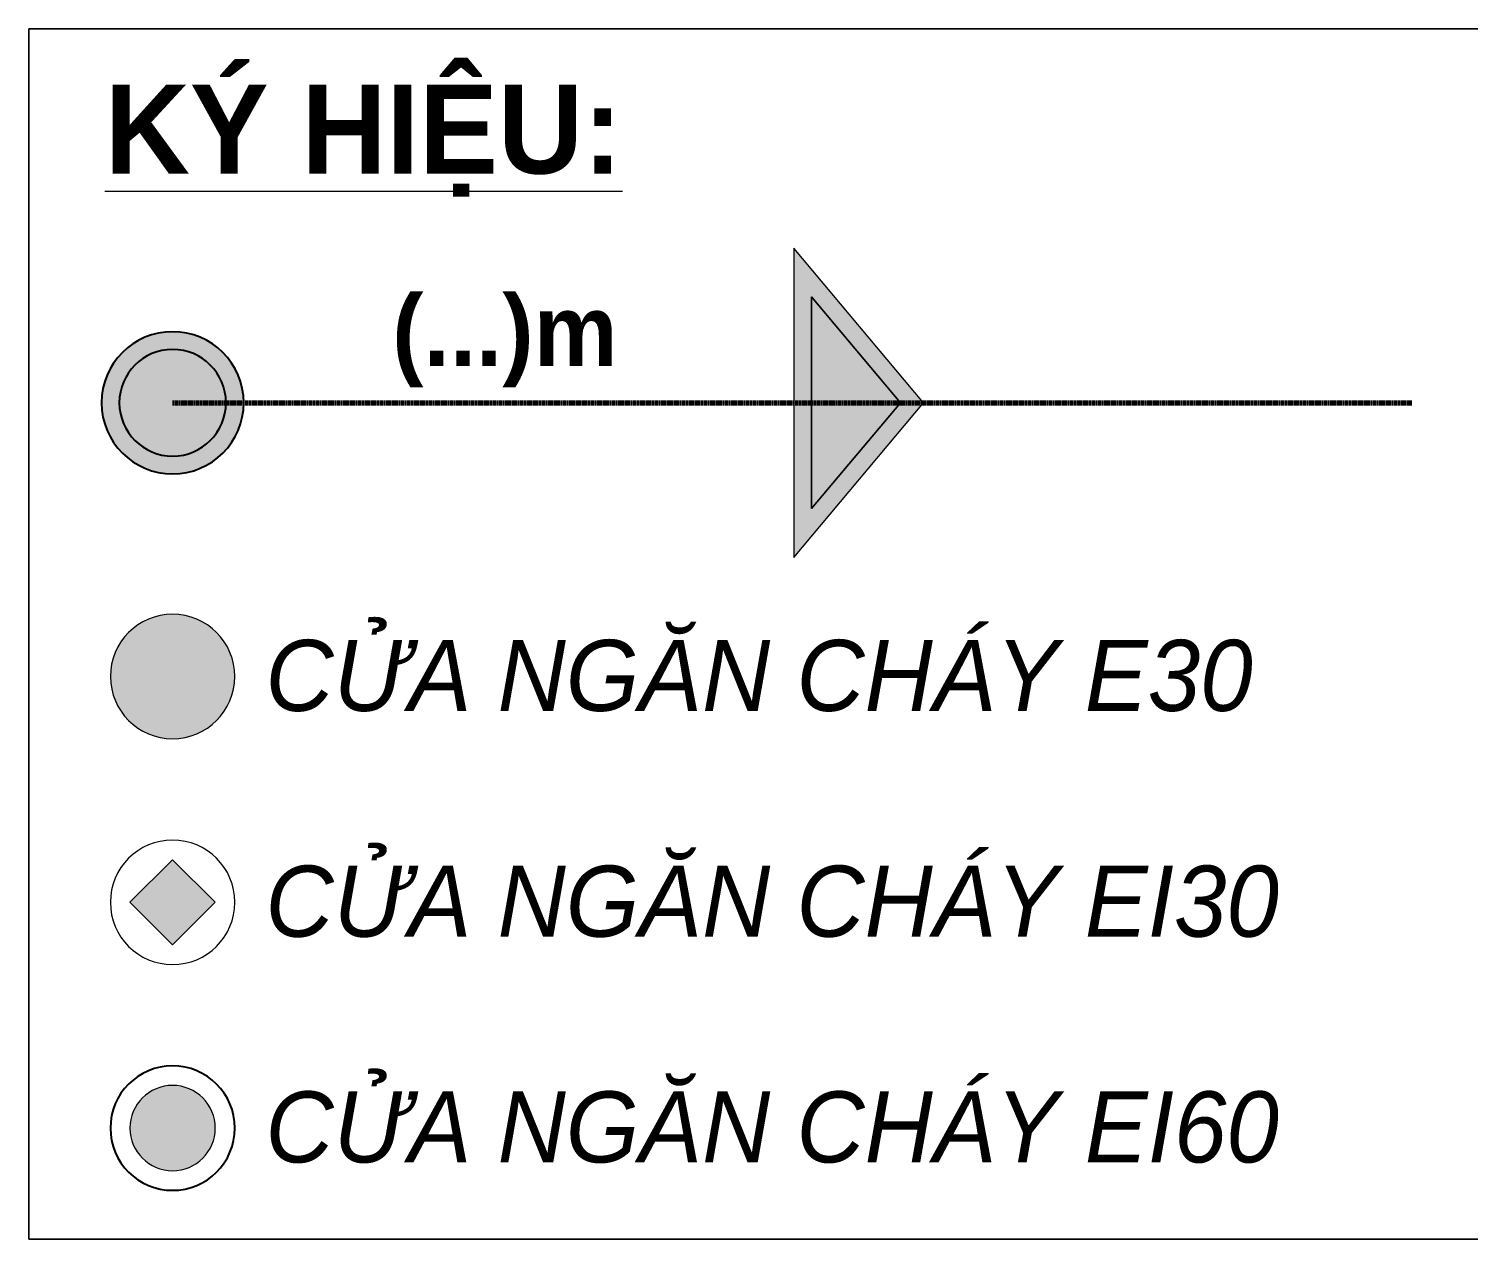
# Model space of a CAD drawing. Header units: millimetres. Extents: x 27447 to 251759, y -15958 to 82948.
# Drawn here: x 209752 to 224733, y 2600 to 15200 of the extents above; entities that cross this region are included whole.
import ezdxf

# ---------------------------------------------------------------- set-up
doc = ezdxf.new("R2010")
doc.units = ezdxf.units.MM
doc.linetypes.add('1 NÉT CALL OUT', pattern=[6, 3, -3])
for name, color, linetype, lineweight in [('A-ANNO-NOTE', 131, 'Continuous', 9), ('A-ANNO-NOTE-1', 131, 'Continuous', 25), ('A-DETL', 90, 'Continuous', 9), ('A-DETL-1', 90, '1 NÉT CALL OUT', 70), ('A-DETL-THIN-1', 151, 'Continuous', 9), ('G-ANNO-TEXT-1', 7, 'Continuous', 9)]:
    doc.layers.add(name, color=color, linetype=linetype, lineweight=lineweight)
doc.styles.add('Arial_12', font='arial_0.ttf', dxfattribs={"width": 0.95, "height": 740})
doc.styles.add('Arial_B_3', font='arialbd_0.ttf', dxfattribs={"width": 0.95, "height": 925})

# ---------------------------------------------------------------- blocks, each defined once
blk = doc.blocks.new('HDNDCT_MŨI TÊN THOÁT HIỂM - HDNDCT_MŨI TÊN THOÁT HIỂM-1614704-GHI CHÚ_ĐƯỜNG THOÁT NẠN PCCC')
at = {"layer": 'A-ANNO-NOTE'}
h = blk.add_hatch(color=256, dxfattribs=at)
h.paths.add_polyline_path([(8847, 11307), (7495, 9697), (7495, 12918)])
h.paths.add_polyline_path([(8605, 11307), (7680, 12410), (7680, 10205)])
blk.add_hatch(color=256, dxfattribs=at).paths.add_polyline_path([(7680, 10205), (7680, 12410), (8605, 11307)])
for p, q in [((8847, 11307), (7495, 12918)), ((7495, 12918), (7495, 9697)), ((7680, 10205), (7680, 12410)), ((7680, 12410), (8605, 11307)), ((8605, 11307), (7680, 12410)), ((7680, 12410), (7680, 10205)), ((7495, 9697), (8847, 11307)), ((8605, 11307), (7680, 10205)), ((7680, 10205), (8605, 11307))]:
    blk.add_line(p, q, dxfattribs=at)
blk = doc.blocks.new('HDNDCT_DIEM THOAT HIEM XA NHAT - HDNDCT_DIEM THOAT HIEM XA NHAT-1614703-GHI CHÚ_ĐƯỜNG THOÁT NẠN PCCC')
at = {"layer": 'A-ANNO-NOTE'}
h = blk.add_hatch(color=256, dxfattribs=at)
edge = h.paths.add_edge_path()
edge.add_arc((1031, 11307), 740, 0, 180)
edge.add_arc((1031, 11307), 740, 180, 360)
edge = h.paths.add_edge_path()
edge.add_arc((1031, 11307), 555, 180, 360)
edge.add_arc((1031, 11307), 555, 360, 540)
h = blk.add_hatch(color=256, dxfattribs=at)
edge = h.paths.add_edge_path()
edge.add_arc((1031, 11307), 555, 0, 180)
edge.add_arc((1031, 11307), 555, 180, 360)
at = {"layer": 'A-ANNO-NOTE-1'}
for radius, start, end in [(740, 360, 180), (555, 0, 180), (555, 360, 180), (740, 180, 360), (555, 180, 0), (555, 180, 360)]:
    blk.add_arc((1031, 11307), radius, start, end, dxfattribs=at)
blk = doc.blocks.new('HDNDCT_GHI CHÚ CỬA CHỐNG CHÁY E30 - HDNDCT_GHI CHÚ CỬA CHỐNG CHÁY E30-1614707-GHI CHÚ_ĐƯỜNG THOÁT NẠN PCCC')
at = {"layer": 'A-ANNO-NOTE'}
h = blk.add_hatch(color=256, dxfattribs=at)
edge = h.paths.add_edge_path()
edge.add_arc((1031, 8457), 647, 0, 180)
edge.add_arc((1031, 8457), 648, 180, 360)
for radius, start, end in [(648, 360, 180), (647, 180, 360)]:
    blk.add_arc((1031, 8457), radius, start, end, dxfattribs=at)
blk = doc.blocks.new('HDNDCT_GHI CHÚ CỬA CHỐNG CHÁY EI30 - HDNDCT_GHI CHÚ CỬA CHỐNG CHÁY EI30-2461928-GHI CHÚ_ĐƯỜNG THOÁT NẠN PCCC')
at = {"layer": 'A-ANNO-NOTE'}
blk.add_hatch(color=256, dxfattribs=at).paths.add_polyline_path([(587, 6107), (1031, 6551), (1475, 6107), (1031, 5663)])
for p, q in [((1031, 6551), (587, 6107)), ((1475, 6107), (1031, 6551)), ((587, 6107), (1031, 5663)), ((1031, 5663), (1475, 6107))]:
    blk.add_line(p, q, dxfattribs=at)
for start, end in [(360, 180), (180, 360)]:
    blk.add_arc((1031, 6107), 648, start, end, dxfattribs=at)
blk = doc.blocks.new('HDNDCT_GHI CHÚ CỬA CHỐNG CHÁY EI60 - HDNDCT_GHI CHÚ CỬA CHỐNG CHÁY EI60-1614697-GHI CHÚ_ĐƯỜNG THOÁT NẠN PCCC')
at = {"layer": 'A-ANNO-NOTE'}
h = blk.add_hatch(color=256, dxfattribs=at)
edge = h.paths.add_edge_path()
edge.add_arc((1031, 3757), 444, 0, 180)
edge.add_arc((1031, 3757), 444, 180, 360)
for radius, start, end in [(648, 360, 180), (444, 360, 180), (444, 180, 360)]:
    blk.add_arc((1031, 3757), radius, start, end, dxfattribs=at)
at = {"layer": 'A-ANNO-NOTE-1'}
for start, end in [(360, 180), (180, 360)]:
    blk.add_arc((1031, 3757), 648, start, end, dxfattribs=at)

msp = doc.modelspace()

# ---------------------------------------------------------------- linework, layer by layer
at = {"layer": 'A-DETL'}
for p, q in [((245632.2, 15200.1), (209752.2, 15200.1)), ((209752.2, 15200.1), (209752.2, 2600.1)), ((209752.2, 2600.1), (245632.2, 2600.1))]:
    msp.add_line(p, q, dxfattribs=at)
at = {"layer": 'A-DETL-1'}
msp.add_line((211249, 11307.2), (224149, 11307.2), dxfattribs=at)
at = {"layer": 'A-DETL-THIN-1'}
for p, q in [((209752.2, 15200.1), (245632.2, 15200.1)), ((209752.2, 2600.1), (209752.2, 15200.1)), ((245632.2, 2600.1), (209752.2, 2600.1))]:
    msp.add_line(p, q, dxfattribs=at)

# ---------------------------------------------------------------- block references
at = {"layer": 'A-ANNO-NOTE'}
for name in ['HDNDCT_MŨI TÊN THOÁT HIỂM - HDNDCT_MŨI TÊN THOÁT HIỂM-1614704-GHI CHÚ_ĐƯỜNG THOÁT NẠN PCCC', 'HDNDCT_DIEM THOAT HIEM XA NHAT - HDNDCT_DIEM THOAT HIEM XA NHAT-1614703-GHI CHÚ_ĐƯỜNG THOÁT NẠN PCCC', 'HDNDCT_GHI CHÚ CỬA CHỐNG CHÁY E30 - HDNDCT_GHI CHÚ CỬA CHỐNG CHÁY E30-1614707-GHI CHÚ_ĐƯỜNG THOÁT NẠN PCCC', 'HDNDCT_GHI CHÚ CỬA CHỐNG CHÁY EI30 - HDNDCT_GHI CHÚ CỬA CHỐNG CHÁY EI30-2461928-GHI CHÚ_ĐƯỜNG THOÁT NẠN PCCC', 'HDNDCT_GHI CHÚ CỬA CHỐNG CHÁY EI60 - HDNDCT_GHI CHÚ CỬA CHỐNG CHÁY EI60-1614697-GHI CHÚ_ĐƯỜNG THOÁT NẠN PCCC']:
    msp.add_blockref(name, (210218.1, 0), dxfattribs=at)

# ---------------------------------------------------------------- texts
at = {"layer": 'G-ANNO-TEXT-1', "line_spacing_factor": 0.936439}
for s, insert, char_height, width, attachment_point, style in [('\\pt4218,8436,12654,16872,21090,25308,29526,33744,37962,42180,46398,50616,54834,59052,63270,67488,71706,75924,80142,84360,88578,92796,97014,1.01232E+005,1.05450E+005,1.09668E+005,1.13886E+005,1.18104E+005,1.22322E+005,1.26540E+005,1.30758E+005,1.34976E+005;{\\LKÝ HIỆU:}', (210542.5, 14618.3), 925, 5449.48, 1, 'Arial_B_3'), ('\\pt4464.05,8928.1,13392.15,17856.2,22320.25,26784.3,31248.35,35712.4,40176.45,44640.5,49104.55,53568.6,58032.65,62496.7,66960.75,71424.8,75888.85,80352.9,84816.95,89281,93745.05,98209.1,1.02673E+005,1.07137E+005,1.11601E+005,1.16065E+005,1.20529E+005,1.24993E+005,1.29457E+005,1.33922E+005,1.38386E+005,1.42850E+005;{\\fArial|b1|i0|c0|p34;(...)m}', (214706.8, 11947.7), 740, 5395.525, 5, 'Arial_12'), ('\\pt4464.05,8928.1,13392.15,17856.2,22320.25,26784.3,31248.35,35712.4,40176.45,44640.5,49104.55,53568.6,58032.65,62496.7,66960.75,71424.8,75888.85,80352.9,84816.95,89281,93745.05,98209.1,1.02673E+005,1.07137E+005,1.11601E+005,1.16065E+005,1.20529E+005,1.24993E+005,1.29457E+005,1.33922E+005,1.38386E+005,1.42850E+005;{\\fArial|b0|i1|c0|p34;CỬA NGĂN CHÁY E30}', (212215.5, 8839), 740, 15065.29, 1, 'Arial_12'), ('\\pt4464.05,8928.1,13392.15,17856.2,22320.25,26784.3,31248.35,35712.4,40176.45,44640.5,49104.55,53568.6,58032.65,62496.7,66960.75,71424.8,75888.85,80352.9,84816.95,89281,93745.05,98209.1,1.02673E+005,1.07137E+005,1.11601E+005,1.16065E+005,1.20529E+005,1.24993E+005,1.29457E+005,1.33922E+005,1.38386E+005,1.42850E+005;{\\fArial|b0|i1|c0|p34;CỬA NGĂN CHÁY EI30}', (212215.5, 6489), 740, 15065.29, 1, 'Arial_12'), ('\\pt4464.05,8928.1,13392.15,17856.2,22320.25,26784.3,31248.35,35712.4,40176.45,44640.5,49104.55,53568.6,58032.65,62496.7,66960.75,71424.8,75888.85,80352.9,84816.95,89281,93745.05,98209.1,1.02673E+005,1.07137E+005,1.11601E+005,1.16065E+005,1.20529E+005,1.24993E+005,1.29457E+005,1.33922E+005,1.38386E+005,1.42850E+005;{\\fArial|b0|i1|c0|p34;CỬA NGĂN CHÁY EI60}', (212215.5, 4139), 740, 15065.29, 1, 'Arial_12')]:
    msp.add_mtext(s, dxfattribs=dict(at, insert=insert, char_height=char_height, width=width, attachment_point=attachment_point, style=style))

doc.saveas('drawing.dxf')
